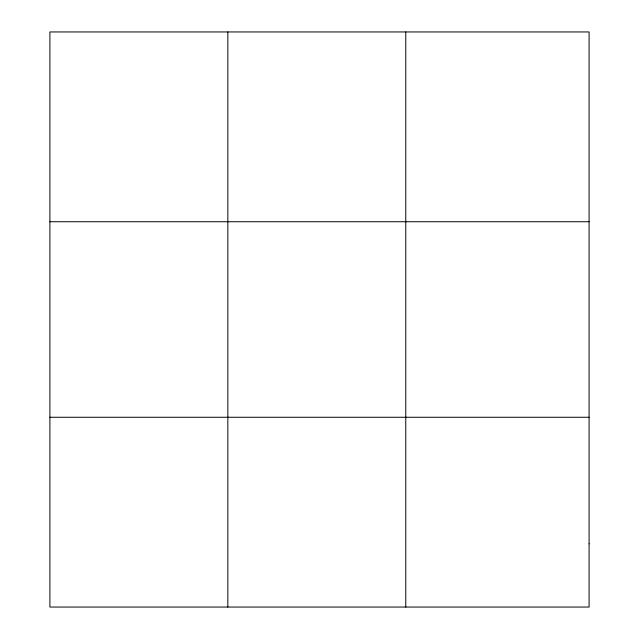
<?xml version="1.0" encoding="UTF-8"?>
<svg xmlns="http://www.w3.org/2000/svg" width="639" height="639" viewBox="0 0 639 639"><rect width="100%" height="100%" fill="white"/><g stroke="black" fill="none" stroke-linecap="round" stroke-linejoin="round"><path stroke-width="0.96" d="M227.835 607.05L227.835 31.95M405.773 607.05L405.773 31.95M49.906 221.733L589.094 221.733M49.906 417.267L589.094 417.267M589.094 543.789L589.094 607.05L49.906 607.05L49.906 31.95L589.094 31.95L589.094 543.789"/></g></svg>
